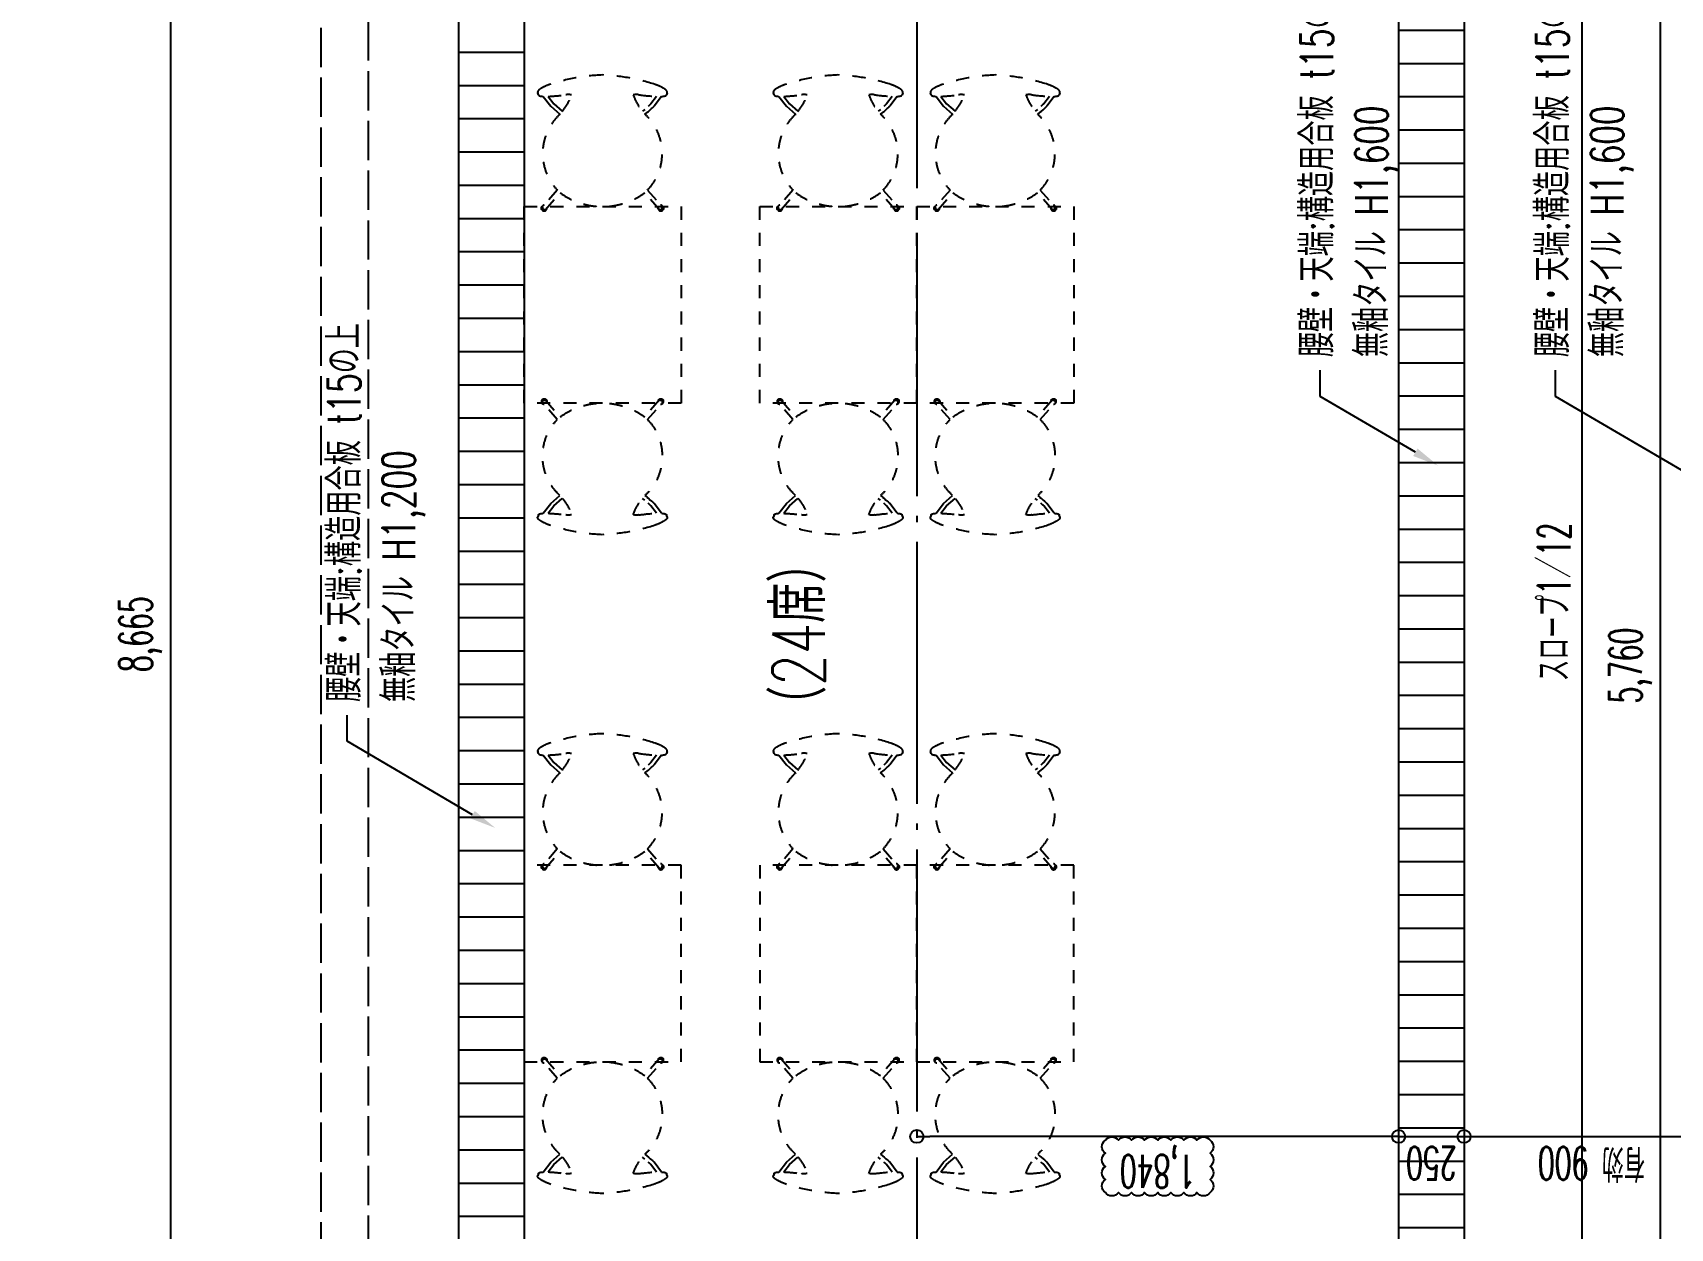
# Model space of a CAD drawing. Header units: millimetres. Extents: x -67913 to 128525, y -54442 to 63422.
# Drawn here: x 101258 to 107512, y 6649 to 11214 of the extents above; entities that cross this region are included whole.
import ezdxf
from ezdxf import colors
from ezdxf.entities.mleader import LeaderData, LeaderLine
from ezdxf.enums import TextEntityAlignment as Align
from ezdxf.math import Vec2, Vec3

# ---------------------------------------------------------------- set-up
doc = ezdxf.new("R2010")
doc.units = ezdxf.units.MM
doc.header["$LTSCALE"] = 500
doc.header["$PDMODE"] = 35
for name, pattern in [('AXIS', [2.35, 2, -0.15, 0.05, -0.15]), ('DD3', [0.2, 0.1, -0.1]), ('DD4', [0.38, 0.3, -0.08])]:
    doc.linetypes.add(name, pattern=pattern)
doc.layers.get('0').update_dxf_attribs({"plot": 0})
for name, color, linetype in [('020KijnSn', 1, 'AXIS'), ('270SiagSp', 8, 'Continuous'), ('302Dansa', 5, 'Continuous'), ('303Dansa', 6, 'DD4'), ('320Step', 4, 'Continuous'), ('350Kigu', 4, 'Continuous'), ('360Kagu', 3, 'DD3'), ('390Kigo', 8, 'Continuous'), ('391kigoHor', 10, 'Continuous')]:
    doc.layers.add(name, color=color, linetype=linetype)
doc.styles.add('Annotative', font='simplex.shx', dxfattribs={"width": 0.7, "bigfont": 'extfont2.shx'})
doc.styles.add('Dim', font='simplex.shx', dxfattribs={"width": 0.6, "bigfont": 'extfont2.shx'})
doc.styles.get("Standard").update_dxf_attribs({"font": 'simplex.shx', "width": 0.7, "bigfont": 'extfont2.shx'})
doc.dimstyles.new('PRO1-50', dxfattribs={"dimscale": 50, "dimtxt": 2.5, "dimasz": 1, "dimexe": 0.5, "dimexo": 0.5, "dimgap": 0.8, "dimtad": 1, "dimdec": 3, "dimdsep": 46, "dimlunit": 6, "dimtxsty": 'Dim', "dimblk": 'ORIGIN', "dimcen": 0, "dimadec": 3, "dimazin": 2, "dimtfac": 1, "dimtdec": 3, "dimtix": 1, "dimtmove": 2, "dimatfit": 3, "dimldrblk": 'ORIGIN', "dimfxl": 0, "dimarcsym": 0})

# ---------------------------------------------------------------- blocks, each defined once
blk = doc.blocks.new('_Origin')
at = {"color": 0, "linetype": 'ByBlock', "lineweight": -2}
blk.add_line((0, 0), (-1, 0), dxfattribs=at)
blk.add_circle((0, 0), 0.5, dxfattribs=at)
blk = doc.blocks.new('*D679')
at = {"layer": '270SiagSp', "color": 0, "lineweight": -2, "transparency": 16777216}
for p, q in [((102859.6, 13250), (101759.6, 13250)), ((101784.6, 13200), (101784.6, 4635)), ((102859.6, 4585), (101759.6, 4585))]:
    blk.add_line(p, q, dxfattribs=at)
at = {"layer": 'Defpoints', "color": 0, "transparency": 16777216}
for p in [(102884.6, 13250), (101784.6, 4585), (102884.6, 4585)]:
    blk.add_point(p, dxfattribs=at)
at = {"layer": '270SiagSp', "color": 0, "lineweight": -2, "transparency": 16777216, "xscale": 50, "yscale": 50, "zscale": 50}
for p, rotation in [((101784.6, 13250), 90), ((101784.6, 4585), 270)]:
    blk.add_blockref('_Origin', p, dxfattribs=dict(at, rotation=rotation))
at = {"layer": '270SiagSp', "color": 0, "transparency": 16777216, "insert": (101670.2, 8917.5), "char_height": 125, "attachment_point": 5, "rotation": 90, "style": 'Dim'}
blk.add_mtext('8,665', dxfattribs=at)
blk = doc.blocks.new('*D716')
at = {"layer": '270SiagSp', "color": 0, "lineweight": -2, "transparency": 16777216}
blk.add_line((106774.6, 7000), (107574.6, 7000), dxfattribs=at)
at = {"layer": 'Defpoints', "color": 0, "transparency": 16777216}
for p in [(106724.6, 7000), (107624.6, 7000), (107624.6, 7000)]:
    blk.add_point(p, dxfattribs=at)
at = {"layer": '270SiagSp', "color": 0, "lineweight": -2, "transparency": 16777216, "xscale": 50, "yscale": 50, "zscale": 50, "rotation": 180}
blk.add_blockref('_Origin', (106724.6, 7000), dxfattribs=at)
at = {"layer": '270SiagSp', "color": 0, "lineweight": -2, "transparency": 16777216, "xscale": 50, "yscale": 50, "zscale": 50}
blk.add_blockref('_Origin', (107624.6, 7000), dxfattribs=at)
at = {"layer": '270SiagSp', "color": 0, "transparency": 16777216, "insert": (107211.5, 6897.5), "char_height": 125, "attachment_point": 5, "rotation": 180, "style": 'Dim'}
blk.add_mtext('有効 900', dxfattribs=at)
blk = doc.blocks.new('*D723')
at = {"layer": '270SiagSp', "color": 0, "lineweight": -2, "transparency": 16777216}
for p, q in [((106424.6, 7000), (106374.6, 7000)), ((106474.6, 7000), (106724.6, 7000)), ((106774.6, 7000), (106824.6, 7000))]:
    blk.add_line(p, q, dxfattribs=at)
at = {"layer": 'Defpoints', "color": 0, "transparency": 16777216}
for p in [(106474.6, 7000), (106724.6, 7000), (106724.6, 7000)]:
    blk.add_point(p, dxfattribs=at)
at = {"layer": '270SiagSp', "color": 0, "lineweight": -2, "transparency": 16777216, "xscale": 50, "yscale": 50, "zscale": 50}
blk.add_blockref('_Origin', (106474.6, 7000), dxfattribs=at)
at = {"layer": '270SiagSp', "color": 0, "lineweight": -2, "transparency": 16777216, "xscale": 50, "yscale": 50, "zscale": 50, "rotation": 180}
blk.add_blockref('_Origin', (106724.6, 7000), dxfattribs=at)
at = {"layer": '270SiagSp', "color": 0, "transparency": 16777216, "insert": (106599.6, 6897.5), "char_height": 125, "attachment_point": 5, "rotation": 180, "style": 'Dim'}
blk.add_mtext('250', dxfattribs=at)
blk = doc.blocks.new('*D724')
at = {"layer": '270SiagSp', "color": 0, "lineweight": -2, "transparency": 16777216}
blk.add_line((106424.6, 7000), (104684.6, 7000), dxfattribs=at)
at = {"layer": 'Defpoints', "color": 0, "transparency": 16777216}
for p in [(104634.6, 7000), (104634.6, 7000), (106474.6, 7000)]:
    blk.add_point(p, dxfattribs=at)
at = {"layer": '270SiagSp', "color": 0, "lineweight": -2, "transparency": 16777216, "xscale": 50, "yscale": 50, "zscale": 50, "rotation": 180}
blk.add_blockref('_Origin', (104634.6, 7000), dxfattribs=at)
at = {"layer": '270SiagSp', "color": 0, "lineweight": -2, "transparency": 16777216, "xscale": 50, "yscale": 50, "zscale": 50}
blk.add_blockref('_Origin', (106474.6, 7000), dxfattribs=at)
at = {"layer": '270SiagSp', "color": 0, "transparency": 16777216, "insert": (105554.6, 6885.6), "char_height": 125, "attachment_point": 5, "rotation": 180, "style": 'Dim'}
blk.add_mtext('1,840', dxfattribs=at)
blk = doc.blocks.new('*D727')
at = {"layer": '270SiagSp', "color": 0, "lineweight": -2, "transparency": 16777216}
blk.add_line((107474.6, 6200), (107474.6, 11860), dxfattribs=at)
at = {"layer": 'Defpoints', "color": 0, "transparency": 16777216}
for p in [(107474.6, 11910), (107474.6, 11910), (107474.6, 6150)]:
    blk.add_point(p, dxfattribs=at)
at = {"layer": '270SiagSp', "color": 0, "lineweight": -2, "transparency": 16777216, "xscale": 50, "yscale": 50, "zscale": 50}
for p, rotation in [((107474.6, 11910), 90), ((107474.6, 6150), 270)]:
    blk.add_blockref('_Origin', p, dxfattribs=dict(at, rotation=rotation))
at = {"layer": '270SiagSp', "color": 0, "transparency": 16777216, "insert": (107360.2, 8797.6), "char_height": 125, "attachment_point": 5, "rotation": 90, "style": 'Dim'}
blk.add_mtext('5,760', dxfattribs=at)
blk = doc.blocks.new('Seven chair')
for p, q in [((89671.4, 45535), (89663.1, 45528)), ((89735.6, 45584.6), (89707, 45547.2)), ((89672.4, 45516.5), (89680.9, 45523.6)), ((89280.3, 45165), (89282.4, 45167)), ((89723.3, 45154.3), (89722, 45158.9)), ((89740.4, 45164.6), (89737.9, 45167))]:
    blk.add_line(p, q)
for points in [[(89265.5, 45590.2), (89263.1, 45598.4, -0.165331), (89262.3, 45601, -0.147173), (89266, 45607.9, -0.075168), (89276.3, 45615.4, -0.038243), (89307.5, 45629.9, -0.069162), (89509.5, 45666.3, -0.069162), (89711.6, 45629.9, -0.046265), (89743.4, 45615.4, -0.075168), (89753.7, 45607.9, -0.147173), (89757.5, 45601, -0.165331), (89756.7, 45598.4), (89754.3, 45590.2)], [(89265.5, 45590.2, 0.245243), (89269.5, 45586.8, 0.079392), (89284.2, 45584.6)], [(89392.4, 45590.1, 0.104662), (89370.4, 45590.7, -0.023965), (89302.9, 45584.5)], [(89356.7, 45528, 0.093732), (89392.4, 45590.1)], [(89627.4, 45590.1, -0.104662), (89649.4, 45590.7, 0.023965), (89716.9, 45584.5)], [(89663.1, 45528, -0.093732), (89627.4, 45590.1)], [(89754.3, 45590.2, -0.245243), (89750.2, 45586.8, -0.079392), (89735.6, 45584.6)], [(89347.4, 45516.5, 0.419714), (89337.6, 45226.6)], [(89672.4, 45516.5, -0.419714), (89682.2, 45226.6)], [(89672.4, 45516.5, -0.419714), (89682.2, 45226.6)], [(89337.6, 45226.6), (89281.6, 45162.7, 0.691911), (89292.8, 45153.1), (89348.5, 45216.6)], [(89348.5, 45216.6, 0.327555), (89671.3, 45216.6)], [(89682.3, 45226.6), (89738.2, 45162.7, -0.691911), (89727, 45153.1), (89671.3, 45216.6)]]:
    blk.add_lwpolyline(points, format="xyb")
for points in [[(89284.2, 45584.6), (89312.9, 45547), (89347.4, 45516.5)], [(89302.9, 45584.5), (89324.5, 45556.2), (89356.7, 45528)]]:
    blk.add_lwpolyline(points)
at = {"flags": 128}
for points in [[(89716.9, 45584.6), (89695.2, 45556.1), (89694, 45554.9), (89692.4, 45553.3), (89688.3, 45549.6), (89684.6, 45546.3), (89678.2, 45540.7), (89671.4, 45535)], [(89680.9, 45523.7), (89685.4, 45527.4), (89692.8, 45533.8), (89697.7, 45538.1), (89700.8, 45540.9), (89704.5, 45544.4), (89706.9, 45547)]]:
    blk.add_lwpolyline(points, dxfattribs=at)
blk.add_arc((89289.1, 45160), 7.91, 159.85923, 298.57834)
blk.add_open_spline([(89706.9, 45547), (89706.9, 45547.1), (89707, 45547.2), (89707, 45547.2)], degree=3)
for points, knots in [([(89280, 45150.1), (89279.5, 45150.6), (89278.8, 45151.3), (89278.1, 45152.5), (89277.5, 45153.7), (89277, 45155.3), (89276.8, 45157.3), (89277, 45159), (89277.3, 45160.3), (89277.7, 45161.5), (89278.5, 45163), (89279.5, 45164.3), (89280.2, 45164.9), (89280.3, 45165)], [-29.537207, -29.537207, -29.537207, -29.537207, -27.691134, -26.768079, -25.845043, -23.998934, -22.152853, -20.306837, -19.383801, -18.460765, -16.614657, -14.768596, -14.130852, -14.130852, -14.130852, -14.130852]), ([(89280, 45150.1), (89280.4, 45149.6), (89281.5, 45148.7), (89283, 45147.9), (89284.3, 45147.5), (89285.6, 45147.2), (89287.2, 45147), (89289.3, 45147.2), (89290.9, 45147.6), (89292.1, 45148.2), (89293.2, 45148.9), (89294.5, 45150), (89295.8, 45151.5), (89296.7, 45153), (89297.1, 45154), (89297.2, 45154.5), (89297.2, 45154.6), (89297.3, 45154.6), (89297.3, 45154.6), (89297.3, 45154.7), (89297.5, 45155.3), (89297.6, 45156), (89297.9, 45156.7)], [0, 0, 0, 0, 1.846066, 3.692142, 4.615173, 5.538231, 7.384304, 9.230343, 11.076424, 11.999466, 12.922528, 14.768603, 16.61465, 18.4607, 19.383724, 19.691399, 19.691399, 19.691399, 19.808128, 19.808128, 19.808128, 21.658095, 21.658095, 21.658095, 21.658095]), ([(89287.5, 45169.5), (89287.4, 45169.5), (89286.6, 45169.4), (89285.6, 45169.1), (89284.5, 45168.6), (89283.5, 45168), (89282.8, 45167.4), (89282.4, 45167)], [8.830967, 8.830967, 8.830967, 8.830967, 9.230427, 11.076524, 11.999549, 12.92258, 14.64656, 14.64656, 14.64656, 14.64656]), ([(89297.9, 45156.7), (89297.9, 45156.7), (89298, 45157), (89298.1, 45157.6), (89298.2, 45158.5), (89298.3, 45159.1), (89298.3, 45159.4)], [18.364246, 18.364246, 18.364246, 18.364246, 18.4607, 19.383724, 20.306785, 21.311945, 21.311945, 21.311945, 21.311945]), ([(89723.3, 45154.3), (89723.4, 45153.7), (89723.9, 45152.6), (89724.7, 45151.2), (89725.6, 45150.2), (89726.5, 45149.3), (89727.9, 45148.3), (89729.8, 45147.5), (89731.4, 45147.1), (89732.7, 45147), (89734.1, 45147), (89735.8, 45147.3), (89737.7, 45148), (89739.1, 45148.9), (89740.1, 45149.8), (89741.1, 45150.8), (89741.7, 45151.6), (89742, 45152.2)], [7.600125, 7.600125, 7.600125, 7.600125, 9.230333, 11.076383, 11.999404, 12.922454, 14.768536, 16.614624, 18.460687, 19.383701, 20.306746, 22.152823, 23.99889, 25.844966, 26.767996, 27.691049, 29.537129, 29.537129, 29.537129, 29.537129]), ([(89737.9, 45167), (89737.8, 45167.1), (89737.2, 45167.6), (89736.1, 45168.4), (89734.4, 45169.2), (89733.1, 45169.5), (89732.4, 45169.6), (89732.3, 45169.6)], [12.429733, 12.429733, 12.429733, 12.429733, 12.922514, 14.76853, 16.614589, 18.460692, 18.808728, 18.808728, 18.808728, 18.808728]), ([(89739.8, 45165.1), (89739.9, 45165), (89740.2, 45164.8), (89740.7, 45164.3), (89741.6, 45163.2), (89742.5, 45161.8), (89743.2, 45159.9), (89743.4, 45158.3), (89743.5, 45157), (89743.3, 45155.6), (89742.9, 45154), (89742.4, 45152.8), (89742, 45152.2)], [-13.127636, -13.127636, -13.127636, -13.127636, -12.922514, -11.999482, -11.076457, -9.230354, -7.384275, -5.53826, -4.615231, -3.692205, -1.846096, 0, 0, 0, 0])]:
    blk.add_open_spline(points, degree=3, knots=knots)
blk = doc.blocks.new('2人掛けテーブル')
blk.add_lwpolyline([(68100, 33978.1), (68700, 33978.1), (68700, 33228.1), (68100, 33228.1)], close=True)

msp = doc.modelspace()

# ---------------------------------------------------------------- hatches: boundary and pattern name
at = {"layer": '302Dansa'}
h = msp.add_hatch(dxfattribs=at)
h.set_pattern_fill('LINE', color=256, scale=40)
h.set_pattern_definition([(0, (102884.61, 6568), (0, 127), [])])
h.paths.add_polyline_path([(103134.6088, 13250), (102884.6088, 13250), (102884.6088, 4585), (103134.6088, 4585)])
h = msp.add_hatch(dxfattribs=at)
h.set_pattern_fill('LINE', color=256, scale=40)
h.set_pattern_definition([(0, (106474.61, 9700), (0, 127), [])])
h.paths.add_polyline_path([(106724.6088, 13250), (106474.6088, 13250), (106474.6088, 6150), (106724.6088, 6150)])

# ---------------------------------------------------------------- linework, layer by layer
at = {"layer": '020KijnSn'}
msp.add_line((104634.6088, 37470), (104634.6088, -23200), dxfattribs=at)
at = {"layer": '303Dansa'}
msp.add_line((102359.6088, 4622.5), (102359.6088, 24177.5), dxfattribs=at)
msp.add_lwpolyline([(99584.6088, 24177.5), (102539.6088, 24177.5), (102539.6088, 4622.5), (99449.6088, 4622.5)], dxfattribs=at)
at = {"layer": '320Step', "color": 5}
msp.add_lwpolyline([(107174.609, 11909.9993), (107174.6088, 6150)], dxfattribs=at)
at = {"layer": '350Kigu'}
for p, q in [((102884.6088, 13250), (102884.6088, 4585)), ((103134.6088, 13250), (103134.6088, 4585)), ((106474.6088, 13250), (106474.6088, 6150)), ((106724.6088, 13250), (106724.6088, 6150))]:
    msp.add_line(p, q, dxfattribs=at)
at = {"layer": '391kigoHor'}
msp.add_lwpolyline([(105754.6088, 6985.5952, -0.52056705), (105754.6088, 6935.5952, -0.52056705), (105754.6088, 6885.5952, -0.52056705), (105754.6088, 6835.5952, -0.52056705), (105754.6088, 6785.5952, -0.52056705), (105704.6088, 6785.5952, -0.52056705), (105654.6088, 6785.5952, -0.52056705), (105604.6088, 6785.5952, -0.52056705), (105554.6088, 6785.5952, -0.52056705), (105504.6088, 6785.5952, -0.52056705), (105454.6088, 6785.5952, -0.52056705), (105404.6088, 6785.5952, -0.52056705), (105354.6088, 6785.5952, -0.52056705), (105354.6088, 6835.5952, -0.52056705), (105354.6088, 6885.5952, -0.52056705), (105354.6088, 6935.5952, -0.52056705), (105354.6088, 6985.5952, -0.52056705), (105404.6088, 6985.5952, -0.52056705), (105454.6088, 6985.5952, -0.52056705), (105504.6088, 6985.5952, -0.52056705), (105554.6088, 6985.5952, -0.52056705), (105604.6088, 6985.5952, -0.52056705), (105654.6088, 6985.5952, -0.52056705), (105704.6088, 6985.5952, -0.52056705)], format="xyb", close=True, dxfattribs=at)

# ---------------------------------------------------------------- block references
at = {"layer": '360Kagu'}
for name, p in [('Seven chair', (13923.942, -34613.6566)), ('Seven chair', (14823.942, -34613.6566)), ('Seven chair', (15423.942, -34613.6566)), ('2人掛けテーブル', (35034.6088, -23428.0939)), ('2人掛けテーブル', (35934.6088, -23428.0939)), ('2人掛けテーブル', (36534.6088, -23428.0939)), ('Seven chair', (13923.942, -37128.6566)), ('Seven chair', (14823.942, -37128.6566)), ('Seven chair', (15423.942, -37128.6566))]:
    msp.add_blockref(name, p, dxfattribs=at)
at = {"layer": '360Kagu', "xscale": -1, "rotation": 180}
for name, p in [('Seven chair', (13923.942, 54963.6566)), ('Seven chair', (14823.942, 54963.6566)), ('Seven chair', (15423.942, 54963.6566)), ('2人掛けテーブル', (35034.6088, 41263.0939)), ('2人掛けテーブル', (35934.6088, 41263.0939)), ('2人掛けテーブル', (36534.6088, 41263.0939)), ('Seven chair', (13923.942, 52448.6566)), ('Seven chair', (14823.942, 52448.6566)), ('Seven chair', (15423.942, 52448.6566))]:
    msp.add_blockref(name, p, dxfattribs=at)

# ---------------------------------------------------------------- texts
at = {"layer": '390Kigo', "width": 0.6}
msp.add_text('スロープ1／12', height=125, rotation=90, dxfattribs=at).set_placement((107062.1087, 9040.5358), align=Align.MIDDLE)
at = {"layer": '390Kigo', "width": 0.7}
msp.add_text('（24席）', height=200, rotation=90, dxfattribs=at).set_placement((104183.47, 8917.5), align=Align.MIDDLE_CENTER)

# ---------------------------------------------------------------- dimensions: what is measured, and where the dimension line sits
at = {"layer": '270SiagSp'}
for base, p1, p2, angle, picture, middle in [((101784.6088, 4585), (102884.6088, 13250), (102884.6088, 4585), 270, '*D679', (101670.204, 8917.5)), ((104634.6088, 7000), (106474.6088, 7000), (104634.6088, 7000), 180, '*D724', (105554.6088, 6885.5952))]:
    dim = msp.add_linear_dim(base=base, p1=p1, p2=p2, angle=angle, dimstyle='PRO1-50', dxfattribs=at)
    dim.commit()
    dim.dimension.update_dxf_attribs({"geometry": picture, "text_midpoint": middle})
dim = msp.add_linear_dim(base=(107474.6088, 11910), p1=(107474.6088, 6150), p2=(107474.6088, 11910), angle=90, dimstyle='PRO1-50', dxfattribs=at)
dim.commit()
dim.dimension.update_dxf_attribs({"geometry": '*D727', "text_midpoint": (107360.204, 8797.6375), "dimtype": 160})
dim = msp.add_linear_dim(base=(107624.6088, 7000), p1=(106724.6088, 7000), p2=(107624.6088, 7000), dimstyle='PRO1-50', override={"dimpost": '有効 <>'}, dxfattribs=at)
dim.commit()
dim.dimension.update_dxf_attribs({"geometry": '*D716', "text_midpoint": (107211.4727, 6897.5), "dimtype": 160})
dim = msp.add_linear_dim(base=(106724.6088, 7000), p1=(106474.6088, 7000), p2=(106724.6088, 7000), dimstyle='PRO1-50', dxfattribs=at)
dim.commit()
dim.dimension.update_dxf_attribs({"geometry": '*D723', "text_midpoint": (106599.6088, 6897.5)})

# ---------------------------------------------------------------- leaders
at = {"layer": '390Kigo'}
ml = msp.add_multileader_mtext('Standard', dxfattribs=at)
ml.set_content('腰壁・天端:構造用合板 t15の上\\P無釉タイル H1,600', color=256, style='Annotative')
ml.set_leader_properties()
ml.build(insert=Vec2(0, 0))
ml.multileader.update_dxf_attribs({"dogleg_length": 2, "arrow_head_size": 100})
ctx = ml.context
ctx.base_point, ctx.char_height, ctx.arrow_head_size, ctx.landing_gap_size, ctx.plane_origin, ctx.plane_x_axis, ctx.plane_y_axis = Vec3(106174.4228, 9925.1891), 125, 100, 50, Vec3(105749.8069, 4636.4636), Vec3(0, 1), Vec3(-1, 0)
notes = []
notes.append((ctx, [(0, (1, 1, 0), (106174.4228, 9825.1891), (0, 1), 100, [(0, [(106624.966, 9561.5175)], 0, [])])]))
ctx.mtext.insert, ctx.mtext.text_direction, ctx.mtext.width, ctx.mtext.defined_height, ctx.mtext.flow_direction = Vec3(106100.204, 9975.1891), Vec3(0, 1), 1650.600283, 55.8756, 5
ml = msp.add_multileader_mtext('Standard', dxfattribs=at)
ml.set_content('腰壁・天端:構造用合板 t15の上\\P無釉タイル H1,600', color=256, style='Annotative')
ml.set_leader_properties()
ml.build(insert=Vec2(0, 0))
ml.multileader.update_dxf_attribs({"dogleg_length": 2, "arrow_head_size": 100})
ctx = ml.context
ctx.base_point, ctx.char_height, ctx.arrow_head_size, ctx.landing_gap_size, ctx.plane_origin, ctx.plane_x_axis, ctx.plane_y_axis = Vec3(107074.4228, 9925.1891), 125, 100, 50, Vec3(106649.8069, 4636.4636), Vec3(0, 1), Vec3(-1, 0)
notes.append((ctx, [(0, (1, 1, 0), (107074.4228, 9825.1891), (0, 1), 100, [(0, [(107780.8204, 9411.7219)], 0, [])])]))
ctx.mtext.insert, ctx.mtext.text_direction, ctx.mtext.width, ctx.mtext.defined_height, ctx.mtext.flow_direction = Vec3(107000.204, 9975.1891), Vec3(0, 1), 1650.600283, 55.8756, 5
ml = msp.add_multileader_mtext('Standard', dxfattribs=at)
ml.set_content('腰壁・天端:構造用合板 t15の上\\P無釉タイル H1,200', color=256, style='Annotative')
ml.set_leader_properties()
ml.build(insert=Vec2(0, 0))
ml.multileader.update_dxf_attribs({"dogleg_length": 2, "arrow_head_size": 100})
ctx = ml.context
ctx.base_point, ctx.char_height, ctx.arrow_head_size, ctx.landing_gap_size, ctx.plane_origin, ctx.plane_x_axis, ctx.plane_y_axis = Vec3(102459.4228, 8608.4719), 125, 100, 50, Vec3(102034.8069, 3319.7463), Vec3(0, 1), Vec3(-1, 0)
notes.append((ctx, [(0, (1, 1, 0), (102459.4228, 8508.4719), (0, 1), 100, [(0, [(103024.4721, 8177.7602)], 0, [])])]))
ctx.mtext.insert, ctx.mtext.text_direction, ctx.mtext.width, ctx.mtext.defined_height, ctx.mtext.flow_direction = Vec3(102385.204, 8658.4719), Vec3(0, 1), 1650.600283, 55.8756, 5
for ctx, leaders in notes:
    for number, flags, end, landing, length, lines in leaders:
        leader = LeaderData()
        leader.index, (leader.has_last_leader_line, leader.has_dogleg_vector, leader.attachment_direction) = number, flags
        leader.last_leader_point, leader.dogleg_vector, leader.dogleg_length = Vec3(end), Vec3(landing), length
        for number, points, colour, breaks in lines:
            line = LeaderLine()
            line.index, line.vertices, line.color, line.breaks = number, Vec3.list(points), colors.encode_raw_color(colour), breaks
            leader.lines.append(line)
        ctx.leaders.append(leader)

doc.saveas('drawing.dxf')
